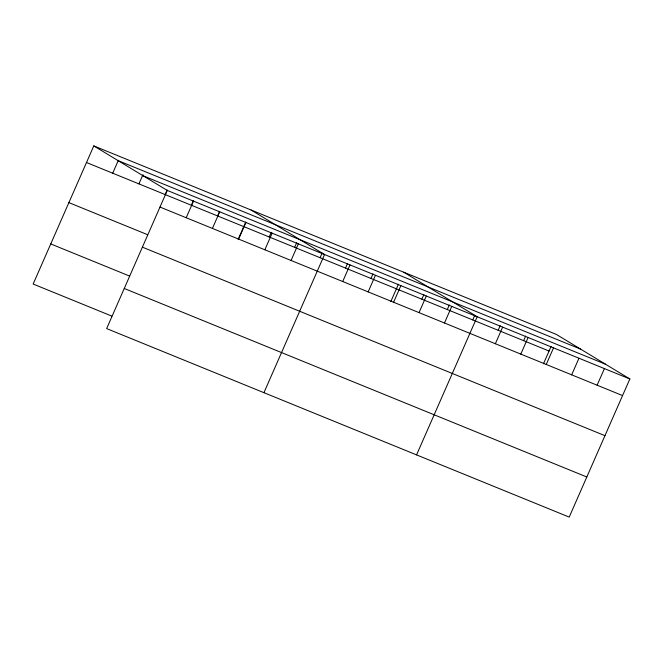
<?xml version="1.0" encoding="UTF-8"?>
<svg xmlns="http://www.w3.org/2000/svg" width="663" height="663" viewBox="0 0 663 663"><rect width="100%" height="100%" fill="white"/><g stroke="black" fill="none" stroke-linecap="round" stroke-linejoin="round"><path stroke-width="0.99" d="M93.79 145.901L167.283 190.447L106.652 328.583L569.21 517.099L629.85 378.963L556.348 334.417L93.79 145.901L33.15 284.037L111.79 316.085M112.71 173.2L118.379 160.28M138.915 183.883L142.968 174.651M165.128 194.566L167.159 189.95M191.342 205.248L193.372 200.632M186.204 217.737L193.497 201.129M217.555 215.931L219.577 211.315M212.417 228.42L219.71 211.812M238.166 239.368L245.791 221.997M238.63 239.103L245.923 222.495M269.211 236.981L271.233 232.365M264.844 249.785L272.137 233.177M294.645 247.349L296.676 242.733M291.057 260.468L298.342 243.86M320.088 257.716L322.119 253.1M263.924 392.678L324.555 254.542L251.062 209.997M345.531 268.084L347.553 263.468M342.705 281.518L349.998 264.91M370.973 278.452L372.996 273.836M368.147 291.894L375.44 275.278M390.814 301.582L398.438 284.203M393.59 302.262L400.883 285.645M421.85 299.187L423.881 294.579M419.033 312.629L426.326 296.013M447.293 309.555L449.323 304.947M444.467 322.997L451.76 306.381M472.736 319.931L474.766 315.315M416.563 454.884L477.203 316.748L403.709 272.211M498.178 330.298L500.2 325.682M495.352 343.732L502.645 327.124M523.621 340.666L525.643 336.05M520.795 354.1L528.088 337.492M543.461 363.788L551.086 346.418M546.237 364.468L553.53 347.86M571.672 374.835L578.965 358.227M597.114 385.203L604.407 368.595M118.039 160.603L580.606 349.119M143.034 175.745L605.592 364.26M167.283 190.447L629.85 378.963M86.497 162.518L549.063 351.034M159.99 207.055L622.557 395.571M68.894 202.621L147.526 234.669M142.388 247.158L604.954 435.674M50.753 243.934L129.393 275.982M124.254 288.48L586.813 476.995"/></g></svg>
